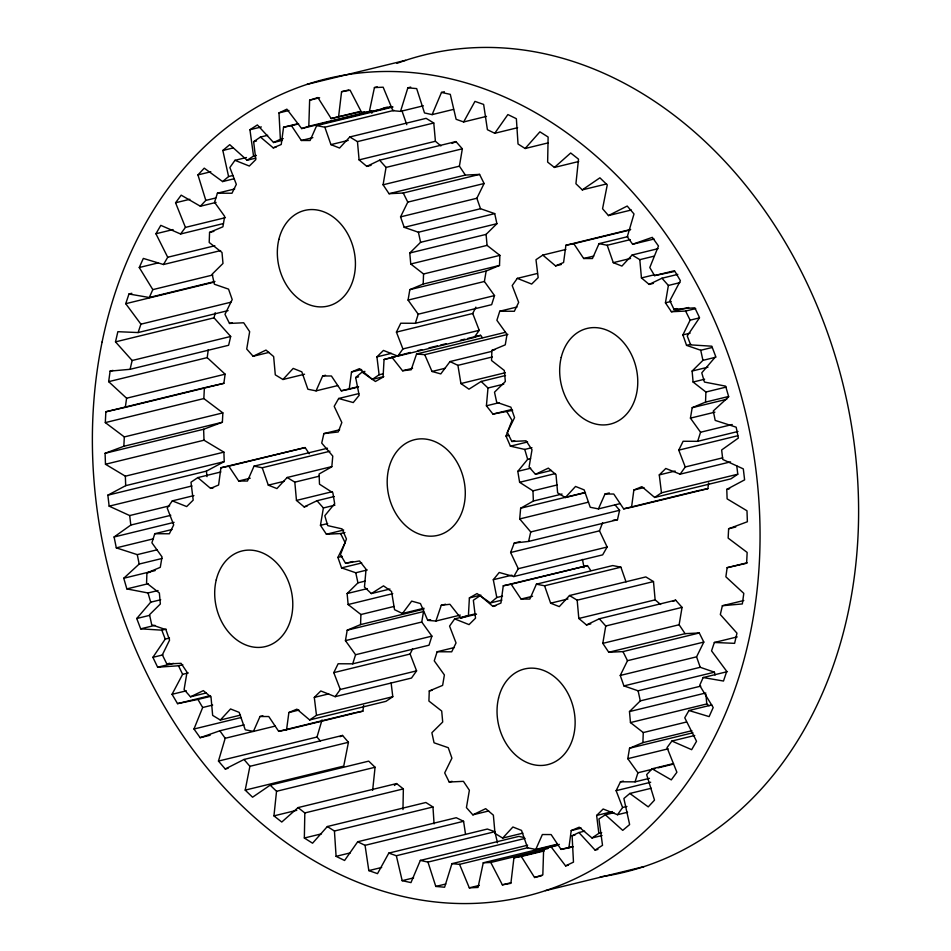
<?xml version="1.0" encoding="UTF-8"?>
<svg xmlns="http://www.w3.org/2000/svg" width="951" height="951" viewBox="0 0 951 951"><rect width="100%" height="100%" fill="white"/><g stroke="black" fill="none" stroke-linecap="round" stroke-linejoin="round"><path stroke-width="1.43" d="M434.072 823.863L432.967 806.983L425.87 802.501L327.334 826.538L312.558 843.204L304.344 838.021L304.819 812.939L298.055 807.601L281.769 822.044L273.947 815.875L276.539 791.291L270.179 785.169L252.562 797.211L245.203 790.126L249.899 766.316L244.003 759.469L225.256 768.99L218.457 761.073L225.185 738.285L219.836 730.784L200.162 737.691L193.98 729.013L202.67 707.508L197.927 699.437L177.528 703.633L172.048 694.301L182.616 674.33L188.322 672.939M402.962 809.563L403.355 788.902L396.591 783.565L298.055 807.601M169.67 505.813L129.693 515.561L109.151 506.158L107.855 495.174L206.391 471.137L224.222 461.627L223.889 452.141L125.354 476.178L105.478 464.254L105.086 453.294L203.621 429.258L222.379 422.244L222.855 412.889L124.319 436.925L105.311 422.601L105.846 411.783L125.33 407.361L126.59 398.219L108.664 381.66L110.114 371.104L130.097 369.309L132.141 360.5L115.499 341.873L117.853 331.697L138.109 332.553L140.914 324.172L125.734 303.69L128.967 294.002L149.283 297.497L152.814 289.627L139.262 267.516L143.328 258.422L163.501 264.521L167.709 257.257L155.928 233.756L160.802 225.351L180.583 233.994L185.433 227.396L175.566 202.777L181.177 195.157L200.364 206.236L205.808 200.399L197.951 174.913L204.239 168.161L222.617 181.57L228.585 176.541L222.831 150.472L229.738 144.671L247.094 160.244L253.537 156.095L249.935 129.728L257.376 124.938L273.543 142.507L280.367 139.274L278.988 112.907L286.881 109.175L301.657 128.563L308.813 126.281L309.634 100.188L317.896 97.549L331.15 118.542L361.38 111.659M559.366 844.393L543.651 848.756L542.831 874.849L534.569 877.488L521.314 856.494L513.932 857.802L510.889 883.324L502.354 884.834L490.787 862.474L483.251 862.795L478.032 887.461L469.307 887.83L459.559 864.352L451.939 863.663L444.604 887.224L435.796 886.439L427.962 862.093L420.342 860.417L410.975 882.599L402.178 880.674L396.341 855.734L388.816 853.095L377.511 873.648L368.822 870.605L365.053 845.332L357.707 841.754L344.583 860.477L336.095 856.34L334.431 831.019L327.334 826.538M172.06 529.505L154.775 533.713L151.91 542.795L162.039 556.906L160.279 567.343L146.929 572.942L146.561 583.011L159.364 592.996L160.35 603.992L149.533 614.691L151.72 624.771L165.914 629.669L169.575 640.13L162.336 654.87L166.853 663.976L181.07 663.311L187.026 672.214L184.09 689.57L190.497 696.81L206.331 692.946M234.695 188.964L217.41 193.184L214.546 202.266L224.674 216.364L222.914 226.802L209.565 232.401L209.196 242.469L221.999 252.467L222.986 263.451L212.168 274.15L214.355 284.23L228.549 289.128L232.21 299.589L224.971 314.341L229.488 323.435L243.706 322.769L249.661 331.673L246.725 349.041L253.132 356.268L268.967 352.405M190.497 696.81L203.348 690.628L211.015 697.107L212.655 715.378L220.323 720.038L230.546 708.959L239.188 712.382L245.251 729.774L253.43 731.402L260.015 716.507L268.776 716.531L278.667 731.343L286.56 729.774L288.878 712.525L296.902 709.149L309.657 719.943L316.481 715.33L314.294 697.404L320.796 690.973L335.168 696.667L340.268 689.475L333.789 672.642L338.128 663.762L352.702 663.822L355.579 654.74L345.439 640.641L347.198 630.192L360.56 624.605L360.916 614.524L348.125 604.539L347.127 593.543L357.945 582.856L365.148 581.097M253.132 356.268L265.983 350.087L273.65 356.566L275.291 374.849L282.958 379.497L293.181 368.417L301.824 371.841L307.886 389.244L316.065 390.861L322.651 375.966L331.412 375.99L341.314 390.813L349.195 389.232L351.513 371.984L359.537 368.619L372.293 379.401L379.116 374.789L376.929 356.875L383.431 350.432L397.803 356.138L402.903 348.934L396.424 332.101L400.763 323.221L415.337 323.281L418.214 314.199L408.074 300.1L409.833 289.651L423.195 284.064L423.552 273.983L410.761 263.998L409.762 253.014L420.592 242.315L496.897 223.699L494.722 213.618L480.517 208.721L404.199 227.337L400.549 216.876L407.777 202.123L484.095 183.507L479.577 174.402L465.36 175.079L389.042 193.695L383.087 184.791L386.035 167.424L379.627 160.196L366.777 166.377L359.098 159.887L357.457 141.616L349.79 136.968L339.566 148.035L330.936 144.623L324.862 127.22L316.683 125.603L310.097 140.498L301.336 140.475L291.446 125.651L283.553 127.22L281.246 144.481L273.21 147.845L260.455 137.063L253.632 141.675L255.819 159.59L249.317 166.033L234.956 160.327L229.857 167.531L236.335 184.363L231.985 193.243L217.41 193.184M454.4 647.536L437.127 651.756L434.25 660.838L444.39 674.937L442.631 685.386L429.27 690.973L428.913 701.053L441.704 711.039L442.702 722.023L431.873 732.722L434.06 742.802L448.266 747.7L451.915 758.161L444.688 772.913L449.205 782.019L463.422 781.342L469.378 790.245L466.43 807.613L472.837 814.841L488.683 810.977M517.035 307.007L499.762 311.215L496.886 320.297L507.026 334.395L505.266 344.844L491.905 350.432L491.548 360.512L504.339 370.498L505.338 381.494L494.508 392.181L496.695 402.273L510.901 407.171L514.55 417.62L507.323 432.372L511.84 441.478L526.058 440.8L532.013 449.716L529.077 467.072L535.472 474.311L551.318 470.448M409.833 289.651L486.151 271.035L499.513 265.448L499.869 255.367L487.078 245.382L486.08 234.398L496.897 223.699M472.837 814.841L485.688 808.671L493.367 815.15L495.007 833.421L502.675 838.081L512.898 827.001L521.528 830.413L527.603 847.817L535.782 849.433L542.367 834.538L551.128 834.562L561.019 849.386L568.912 847.817L571.218 830.568L579.254 827.192L591.997 837.974L598.833 833.361L596.646 815.447L603.148 809.004L617.508 814.71L622.608 807.506L616.129 790.673L620.48 781.805L635.054 781.853L637.919 772.771L627.791 758.672L629.55 748.235L642.9 742.636L643.268 732.567L630.465 722.57L629.479 711.586L640.296 700.887L700.78 686.135M535.472 474.311L548.323 468.13L556.002 474.608L557.643 492.88L565.31 497.539L575.533 486.46L584.164 489.884L590.238 507.275L598.417 508.892L605.002 494.009L613.764 494.033L623.654 508.844L631.547 507.275L633.853 490.027L641.889 486.65L654.645 497.444L661.468 492.832L659.281 474.906L665.783 468.474L680.143 474.169L685.243 466.977L678.764 450.144L683.115 441.264L697.689 441.323L700.554 432.241L690.426 418.143L692.185 407.694L705.535 402.107L705.904 392.026L693.101 382.04L692.114 371.045L702.932 360.358L715.889 357.196M105.086 453.294L123.844 446.281L124.319 436.925M222.855 412.889L203.847 398.564L204.382 387.746L223.865 383.324L225.125 374.183L207.199 357.624L208.293 349.706M338.532 117.235L341.575 91.712L350.111 90.202L361.677 112.563L369.214 112.242L374.432 87.575L383.158 87.207L392.906 110.685L400.526 111.374L407.86 87.813L416.669 88.598L424.503 112.943L432.123 114.619L441.49 92.437L450.287 94.363L456.123 119.303L463.648 121.954L474.953 101.388L483.643 104.432L487.411 129.705L494.758 133.283L507.882 114.56L516.369 118.709L518.033 144.017L525.13 148.499L539.906 131.832L548.121 137.015L547.645 162.098L554.409 167.435L570.695 152.992L578.517 159.162L575.926 183.745L582.285 189.867L599.903 177.825L607.261 184.91L602.565 208.721L608.462 215.568L627.208 206.046L634.008 213.963L627.28 236.751L632.629 244.252L652.303 237.358L658.484 246.024L649.795 267.528L654.538 275.6L674.937 271.404L680.417 280.735L669.849 300.706L673.95 309.265L694.824 307.815L699.567 317.705L687.24 335.941L690.64 344.88L711.788 346.2L715.723 356.53L701.767 372.84L704.441 382.064L725.613 386.13L728.704 396.793L713.286 410.987L715.188 420.401L736.157 427.177L738.368 438.054L721.643 449.978L722.772 459.476L743.313 468.879L744.609 479.863L726.778 489.373L727.111 498.859L746.987 510.782L747.379 521.742L728.621 528.756L728.145 538.111L747.153 552.436L746.618 563.254L727.135 567.676L725.875 576.817L743.801 593.376L742.339 603.933L722.368 605.728L720.323 614.536L736.966 633.164L734.612 643.34L714.356 642.484L711.55 650.864L726.73 671.347L723.497 681.035L703.181 677.54L699.651 685.409L713.202 707.52L709.125 716.614L688.964 710.516L684.756 717.791L696.536 741.281L691.662 749.685L671.882 741.043L667.031 747.641L676.898 772.26L671.287 779.879L652.101 768.8L646.656 774.637L654.514 800.124L648.225 806.876L629.847 793.467L623.88 798.495L629.633 824.565L622.727 830.366L605.371 814.793L598.928 818.942L602.518 845.308L595.088 850.099L578.921 832.529L572.098 835.763L573.477 862.129L565.583 865.874L550.807 846.473M410.333 352.452L384.049 359.502L383.075 377.131L375.419 381.47L362.046 372.103L355.662 377.535L359.169 395.319L353.249 402.558L338.675 398.493L334.193 406.339L341.837 422.529L338.235 431.968L323.875 433.608L321.723 443.083L332.767 456.1L331.816 466.81L319.096 474.002L319.488 484.178L332.85 492.737L334.657 503.685L324.802 515.715L327.703 525.606L342.063 528.875L346.449 538.979L340.434 554.671L345.57 563.301L359.526 560.959L366.052 569.233L364.471 587.052L371.318 593.579L389.958 589.026M501.89 600.14L490.419 602.934L477.045 593.567L469.39 597.906L468.415 615.535L460.76 618.043L449.906 604.277L441.276 605.276L435.903 621.039L427.724 620.361L420.449 603.564L411.676 601.127L402.451 613.478L394.546 609.686L391.55 591.486L383.503 585.864L371.318 593.579M512.637 410.333L492.939 414.077L486.413 405.804L487.994 387.996L481.147 381.458L468.962 389.185L460.914 383.55L457.918 365.35L450.013 361.57L440.788 373.909L432.016 371.472L424.74 354.675L416.562 353.998L411.189 369.761L402.558 370.759L391.705 356.994M490.419 602.934L496.802 597.501L493.296 579.718L499.216 572.478L513.79 576.544L518.271 568.698L510.628 552.507L514.229 543.069L528.59 541.428L530.729 531.954L519.698 518.949L520.649 508.226L533.368 501.034L562.041 494.045M372.637 790.388L375.074 767.255L368.715 761.133L270.179 785.169M309.241 453.746L305.128 447.576L220.917 467.761L218.611 485.01L210.575 488.386L197.82 477.592L190.996 482.205L193.184 500.131L186.681 506.562L172.321 500.868L167.221 508.06L173.7 524.904L169.349 533.773L154.775 533.713M286.56 729.774L362.878 711.158L363.651 705.404M590.773 570.552L587.468 565.607L503.269 585.804L500.951 603.053L492.927 606.417L480.172 595.635L473.348 600.247L475.536 618.162L469.033 624.605L454.661 618.899L449.561 626.103L456.04 642.935L451.701 651.815L437.127 651.756M630.691 229.453L565.904 245.263L563.586 262.512L555.562 265.888L542.807 255.094L535.984 259.706L538.171 277.633L531.668 284.064L517.296 278.37L512.197 285.562L518.675 302.394L514.336 311.274L499.762 311.215M631.547 507.275L707.865 488.659L708.638 482.906M344.951 532.501L340.624 533.559L326.407 534.236L320.451 525.321L323.388 507.965L316.992 500.737L304.142 506.907L296.462 500.428L294.822 482.157L287.154 477.497L276.931 488.576L268.301 485.153L262.226 467.761L254.048 466.145L247.462 481.028L238.701 481.004L228.811 466.192L220.917 467.761M465.36 175.079L459.404 166.175L462.341 148.808L455.945 141.58L379.627 160.196M352.702 663.822L429.02 645.206L431.897 636.124L421.757 622.025L423.516 611.576L347.198 630.192M415.337 323.281L491.655 304.665L494.532 295.583L484.392 281.484L486.151 271.035M715.057 675.067L714.427 672.191L700.221 667.293L696.572 656.832L703.811 642.08L699.294 632.974L622.976 651.601L608.759 652.267L602.803 643.363L605.739 626.008L599.332 618.768L586.482 624.95L578.814 618.471L577.174 600.188L569.506 595.54L559.283 606.619L550.641 603.196L544.578 585.792L536.4 584.176L529.814 599.071L521.053 599.047L511.151 584.223L503.269 585.804M695.692 308.6L685.612 311.06L671.394 311.738L665.438 302.822L668.375 285.466L661.967 278.227L649.117 284.408L641.45 277.93L639.809 259.659L632.142 254.999L621.918 266.078L613.276 262.654L607.213 245.263L599.035 243.646L592.449 258.529L583.688 258.506L573.786 243.694L565.904 245.263M699.294 632.974L685.077 633.651L679.121 624.748L682.057 607.38L675.65 600.152L599.332 618.768M244.003 759.469L342.538 735.432L348.435 742.279L343.739 766.09L245.203 790.126M528.59 541.428L617.461 519.745L619.612 510.271L615.012 504.85M130.097 369.309L228.632 345.272L230.677 336.464L214.034 317.836L215.211 312.748M320.392 740.995L316.992 737.037L322.032 719.943M531.93 447.683L524.762 449.431L510.402 446.162L506.015 436.057L512.03 420.366L506.895 411.735M513.79 576.544L602.661 554.861L607.142 547.015L599.499 530.836L602.589 522.741M480.517 208.721L476.855 198.26L484.095 183.507M367.288 569.958L355.769 572.775L341.564 567.878L337.914 557.417L345.142 542.664L340.624 533.559M397.803 356.138L474.121 337.522L479.221 330.318L472.742 313.485L475.845 307.149M335.168 696.667L411.486 678.051L416.586 670.859L410.107 654.026L412.579 648.951M712.263 347.46L700.744 350.265L686.551 345.368L682.889 334.918L690.129 320.166L698.771 318.05M714.427 672.191L638.109 690.806L623.915 685.909L620.254 675.448L627.494 660.695L703.811 642.08M182.806 664.725L178.515 665.771L157.64 667.222L152.897 657.331L165.224 639.096L169.504 638.05M557.334 484.915L532.964 490.859L519.615 482.3L517.808 471.351L527.662 459.321L530.539 458.62M166.104 629.11L161.825 630.156L140.677 628.837L136.742 618.507L150.698 602.197L160.695 599.76M158.021 590.535L148.023 592.972L126.852 588.907L123.761 578.244L139.179 564.05L162.027 558.475M394.415 785.49L396.591 783.565M157.272 549.761L137.277 554.635L116.307 547.871L114.096 536.982L130.81 525.059L170.8 515.311M391.111 682.925L392.799 696.714L385.975 701.327L309.657 719.943M736.775 465.942L737.786 474.216L730.95 478.829L654.645 497.444M107.855 495.174L125.687 485.664L224.222 461.627M340.042 736.692L342.538 735.432M452.082 143.435L455.945 141.58M673.082 601.389L675.65 600.152M475.476 336.987L480.576 335.323L482.383 337.605M307.007 84.389L405.542 60.353M341.575 91.712L348.708 89.965M309.634 100.188L319.631 97.751M374.432 87.575L377.285 86.874M278.988 112.907L288.973 110.471M407.86 87.813L410.713 87.112M249.935 129.728L261.37 126.947M283.553 127.22L297.948 123.713M291.446 125.651L298.638 123.892M331.15 118.542L359.704 111.576M441.49 92.437L444.343 91.736M260.455 137.063L267.659 135.304M361.677 112.563L364.53 111.861M308.813 126.281L371.639 110.946M383.063 108.164L387.354 107.118M301.657 128.563L391.634 106.607M369.214 112.242L392.062 106.678M316.683 125.603L393.001 106.987M253.632 141.675L256.508 140.974M222.831 150.472L232.829 148.035M324.862 127.22L393.987 110.364M280.367 139.274L283.232 138.584M400.526 111.374L423.373 105.799M273.543 142.507L282.114 140.427M301.336 140.475L312.855 137.657M273.21 147.845L276.099 147.143M234.956 160.327L246.475 157.521M253.537 156.095L256.39 155.405M432.123 114.619L453.544 109.389M247.094 160.244L255.664 158.151M349.79 136.968L426.107 118.34L433.775 123L435.415 141.271L440.895 145.907M197.951 174.913L210.801 171.774M330.936 144.623L348.209 140.403M357.457 141.616L433.775 123M228.585 176.541L232.864 175.495M463.648 121.954L486.496 116.379M222.617 181.57L234.041 178.776M175.566 202.777L189.843 199.294M359.098 159.887L435.415 141.271M205.808 200.399L215.794 197.963M494.758 133.283L517.606 127.707M200.364 206.236L216.067 202.408M366.777 166.377L371.092 165.319M386.035 167.424L462.341 148.808M155.928 233.756L173.07 229.571M185.433 227.396L225.423 217.648M525.13 148.499L547.978 142.923M180.583 233.994L223.426 223.544M383.087 184.791L459.404 166.175M209.565 232.401L213.88 231.343M389.042 193.695L403.26 193.017L479.577 174.402M167.709 257.257L214.831 245.762M139.262 267.516L157.83 262.987M554.409 167.435L578.683 161.515M163.501 264.521L220.62 250.589M400.549 216.876L476.855 198.26M128.967 294.002L131.82 293.3M152.814 289.627L212.786 274.994M582.285 189.867L606.56 183.947M149.283 297.497L214.974 281.472M125.734 303.69L214.272 282.09M404.199 227.337L418.404 232.234L494.722 213.618M409.762 253.014L486.08 234.398M140.914 324.172L230.879 302.216M608.462 215.568L631.309 210.005M410.761 263.998L487.078 245.382M138.109 332.553L228.085 310.608M115.499 341.873L214.034 317.836M423.552 273.983L499.869 255.367M229.488 323.435L232.365 322.734M573.786 243.694L629.954 229.987M423.195 284.064L499.513 265.448M542.807 255.094L565.845 249.471M599.035 243.646L627.838 236.621M132.141 360.5L230.677 336.464M607.213 245.263L630.251 239.64M110.114 371.104L112.979 370.403M632.629 244.252L654.05 239.022M408.074 300.1L484.392 281.484M583.688 258.506L593.769 256.045M555.562 265.888L561.328 264.485M517.296 278.37L537.458 273.448M108.664 381.66L207.199 357.624M632.142 254.999L658.056 248.675M613.276 262.654L630.561 258.446M639.809 259.659L654.205 256.14M418.214 314.199L494.532 295.583M396.424 332.101L472.742 313.485M126.59 398.219L225.125 374.183M641.45 277.93L654.407 274.768M654.538 275.6L674.532 270.714M105.846 411.783L204.382 387.746M125.33 407.361L223.865 383.324M661.967 278.227L677.813 274.363M649.117 284.408L653.444 283.35M402.903 348.934L479.221 330.318M105.311 422.601L203.847 398.564M282.958 379.497L304.558 374.23M668.375 285.466L679.894 282.649M376.929 356.875L391.325 353.356M417.501 350.705L421.804 349.659M428.972 347.911L437.579 345.807M440.444 345.106L446.174 343.715M460.51 340.208L464.813 339.162M467.678 338.461L480.576 335.323M384.049 359.502L395.521 356.708M322.651 375.966L325.527 375.265M416.562 353.998L505.433 332.315M351.513 371.984L361.594 369.523M424.74 354.675L507.882 334.395M362.046 372.103L364.911 371.401M355.662 377.535L358.539 376.834M665.438 302.822L671.192 301.419M379.116 374.789L383.443 373.743M316.065 390.861L337.664 385.595M402.558 370.759L412.591 368.31M372.293 379.401L383.812 376.596M491.905 350.432L494.793 349.73M450.013 361.57L491.584 351.418M673.95 309.265L676.803 308.564M341.314 390.813L358.586 386.593M349.195 389.232L357.838 387.128M671.394 311.738L688.667 307.518M123.844 446.281L222.379 422.244M432.016 371.472L444.925 368.322M457.918 365.35L492.321 356.958M338.675 398.493L358.741 393.607M105.478 464.254L204.013 440.218L223.889 452.141M460.914 383.55L505.35 372.709M481.147 381.458L505.516 375.514M682.889 334.918L690.093 333.159M487.994 387.996L503.768 384.145M323.875 433.608L339.638 429.769M686.551 345.368L690.866 344.321M228.811 466.192L305.128 447.576M486.413 405.804L499.311 402.665M197.82 477.592L220.87 471.981M254.048 466.145L327.489 448.23M262.226 467.761L329.914 451.25M109.151 506.158L191.983 485.961M492.939 414.077L511.579 409.536M238.701 481.004L250.22 478.198M210.575 488.386L213.464 487.685M692.114 371.045L707.948 367.181M172.321 500.868L193.921 495.602M287.154 477.497L331.792 466.608M268.301 485.153L284.135 481.289M693.101 382.04L704.62 379.223M294.822 482.157L319.298 476.178M506.015 436.057L508.88 435.368M705.904 392.026L726.053 387.105M114.096 536.982L174.081 522.349M511.84 441.478L514.717 440.777M510.402 446.162L527.603 441.965M296.462 500.428L332.458 491.643M705.535 402.107L728.573 396.484M116.307 547.871L153.432 538.813M692.185 407.694L726.742 399.265M316.992 500.737L334.265 496.517M304.142 506.907L307.018 506.205M690.426 418.143L714.902 412.163M323.388 507.965L334.918 505.159M517.808 471.351L530.717 468.201M700.554 432.241L732.234 424.515M320.451 525.321L327.655 523.573M123.761 578.244L155.179 570.576M146.929 572.942L149.806 572.229M519.615 482.3L555.455 473.55M697.689 441.323L738 431.481M326.407 534.236L343.691 530.016M678.764 450.144L737.81 435.736M126.852 588.907L148.273 583.688M685.243 466.977L722.689 457.835M520.649 508.226L585.15 492.487M565.31 497.539L585.471 492.618M659.281 474.906L675.115 471.042M337.914 557.417L342.229 556.359M680.143 474.169L730.546 461.877M605.002 494.009L609.318 492.951M633.853 490.027L643.934 487.566M519.698 518.949L588.503 502.152M345.57 563.301L352.738 561.554M341.564 567.878L361.725 562.956M136.742 618.507L149.592 615.368M661.468 492.832L737.786 474.216M598.417 508.892L620.016 503.626M623.654 508.844L699.972 490.229M530.729 531.954L619.612 510.271M140.677 628.837L154.954 625.354M726.778 489.373L729.631 488.671M514.229 543.069L519.971 541.678M510.628 552.507L599.499 530.836M347.127 593.543L367.288 588.633M348.125 604.539L392.763 593.65M152.897 657.331L162.894 654.894M518.271 568.698L607.142 547.015M493.296 579.718L511.923 575.177M360.916 614.524L394.035 606.441M166.853 663.976L169.73 663.275M157.64 667.222L173.344 663.394M728.621 528.756L735.753 527.009M511.151 584.223L587.468 565.607M402.451 613.478L423.956 608.224M469.39 597.906L480.861 595.1M360.56 624.605L423.908 609.139M441.276 605.276L445.567 604.23M536.4 584.176L612.717 565.56L620.896 567.176L626.031 581.905M496.802 597.501L502.532 596.099M544.578 585.792L620.896 567.176M427.724 620.361L430.589 619.66M345.439 640.641L421.757 622.025M521.053 599.047L532.572 596.241M492.927 606.417L495.804 605.716M435.903 621.039L460.272 615.095M454.661 618.899L475.583 613.787M460.76 618.043L476.534 614.191M569.506 595.54L645.824 576.924L653.492 581.572L655.132 599.855L660.612 604.479M172.048 694.301L186.325 690.818M550.641 603.196L567.925 598.975M577.174 600.188L653.492 581.572M355.579 654.74L431.897 636.124M727.135 567.676L747.129 562.802M177.528 703.633L210.373 695.621M197.927 699.437L210.777 696.31M333.789 672.642L410.107 654.026M202.67 707.508L212.667 705.071M578.814 618.471L655.132 599.855M586.482 624.95L590.809 623.892M340.268 689.475L416.586 670.859M220.323 720.038L240.484 715.116M605.739 626.008L682.057 607.38M314.294 697.404L328.689 693.897M193.98 729.013L241.102 717.518M260.015 716.507L262.892 715.806M722.368 605.728L743.789 600.509M288.878 712.525L298.959 710.064M219.836 730.784L244.11 724.864M200.162 737.691L210.159 735.242M602.803 643.363L679.121 624.748M316.481 715.33L392.799 696.714M225.185 738.285L275.16 726.1M429.27 690.973L432.158 690.271M278.667 731.343L354.985 712.727M608.759 652.267L685.077 633.651M218.457 761.073L316.992 737.037M714.356 642.484L737.203 636.908M225.256 768.99L228.109 768.289M620.254 675.448L696.572 656.832M249.899 766.316L348.435 742.279M623.915 685.909L700.221 667.293M703.181 677.54L727.456 671.62M276.539 791.291L375.074 767.255M629.479 711.586L705.797 692.97M630.465 722.57L706.783 703.954L709.113 705.773M688.964 710.516L711.812 704.941M273.947 815.875L296.795 810.3M304.819 812.939L403.355 788.902M643.268 732.567L686.456 722.023M449.205 782.019L452.082 781.318M642.9 742.636L691.864 730.701M629.55 748.235L692.91 732.769M671.882 741.043L694.729 735.468M627.791 758.672L668.113 748.841M304.344 838.021L321.486 833.849M334.431 831.019L432.967 806.983M652.101 768.8L673.522 763.57M637.919 772.771L655.203 768.563M658.08 767.861L672.476 764.342M357.707 841.754L456.242 817.717L463.589 821.295L465.467 833.932M620.48 781.805L623.357 781.092M365.053 845.332L463.589 821.295M635.054 781.853L649.45 778.346M336.095 856.34L350.372 852.857M616.129 790.673L650.686 782.245M629.847 793.467L651.269 788.248M388.816 853.095L487.352 829.046L494.877 831.697L396.341 855.734M622.608 807.506L626.935 806.46M368.822 870.605L381.672 867.467M502.675 838.081L522.836 833.159M596.646 815.447L612.48 811.583M605.371 814.793L613.942 812.701M420.342 860.417L518.877 836.381L523.953 837.498M617.508 814.71L627.589 812.249M427.962 862.093L525.071 838.402M571.218 830.568L581.299 828.107M451.939 863.663L527.627 845.201M578.921 832.529L584.639 831.126M572.098 835.763L574.951 835.061M459.559 864.352L528.102 847.626M402.178 880.674L413.602 877.88M598.833 833.361L601.71 832.66M535.782 849.433L557.381 844.167M483.251 862.795L557.5 844.678M543.651 848.756L557.94 845.273M490.787 862.474L547.919 848.542M591.997 837.974L602.078 835.525M513.932 857.802L543.924 850.491M521.314 856.494L544.162 850.931M561.019 849.386L571.099 846.925M568.912 847.817L573.227 846.759M435.796 886.439L445.793 884.002M595.088 850.099L597.941 849.409M469.307 887.83L479.304 885.393M565.583 865.874L568.448 865.172M502.354 884.834L510.925 882.742M534.569 877.488L541.701 875.74M545.458 890.647L643.993 866.611M701.291 489.967L707.865 488.659M356.304 712.465L362.878 711.158M613.157 520.245L617.461 519.745M370.236 110.744L371.889 113.205M685.612 311.06L690.129 320.166M403.26 193.017L407.777 202.123M622.976 651.601L627.494 660.695M178.515 665.771L182.616 674.33M161.825 630.156L165.224 639.096M402.118 111.279L406.778 124.664M524.762 449.431L527.662 459.321M148.023 592.972L150.698 602.197M495.209 833.076L497.468 842.776M700.744 350.265L702.932 360.358M638.109 690.806L640.296 700.887M418.404 232.234L420.592 242.315M355.769 572.775L357.945 582.856M137.277 554.635L139.179 564.05M582.44 559.402L584.057 567.616M206.391 471.137L207.033 476.629M129.693 515.561L130.81 525.059M705.915 694.337L706.783 703.954M532.964 490.859L533.368 501.034M203.621 429.258L204.013 440.218M125.354 476.178L125.687 485.664M396.9 63.372A420.711 327.964 76.3 0 1 842.657 382.813A420.711 327.964 76.3 0 1 600.212 876.893M498.574 697.975A49.214 38.361 76.3 0 0 545.434 765.091A49.214 38.361 76.3 0 0 564.252 687.359A49.214 38.361 76.3 0 0 498.574 697.975M216.234 579.932A49.214 38.361 76.3 0 0 263.082 647.049A49.214 38.361 76.3 0 0 281.912 569.328A49.214 38.361 76.3 0 0 216.234 579.932M278.869 239.39A49.214 38.361 76.3 0 0 325.717 306.519A49.214 38.361 76.3 0 0 344.547 228.787A49.214 38.361 76.3 0 0 278.869 239.39M561.209 357.433A49.214 38.361 76.3 0 0 608.069 424.55A49.214 38.361 76.3 0 0 626.887 346.818A49.214 38.361 76.3 0 0 561.209 357.433M388.495 469.663A49.214 38.361 76.3 0 0 436.402 535.651A49.214 38.361 76.3 0 0 453.805 457.229A49.214 38.361 76.3 0 0 388.495 469.663M102.114 341.944A420.711 327.964 76.3 0 0 518.973 897.839A420.711 327.964 76.3 0 0 657.605 222.772A420.711 327.964 76.3 0 0 102.114 341.944"/></g></svg>
